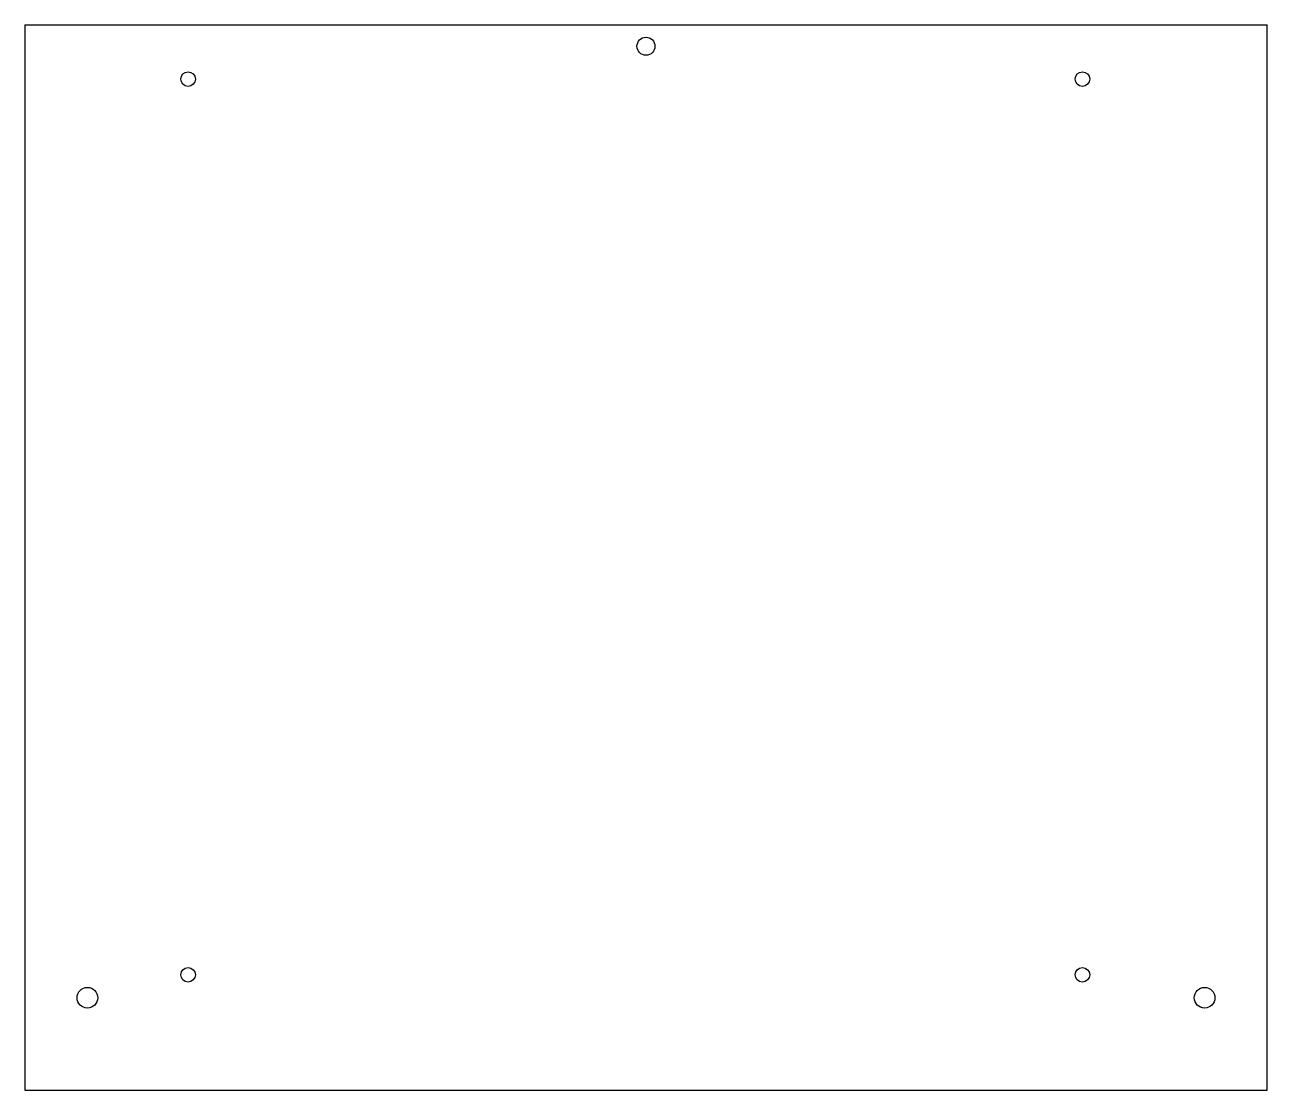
# Model space of a CAD drawing. Header units: millimetres. Extents: x 10 to 300, y 9 to 257.
import ezdxf

# ---------------------------------------------------------------- set-up
doc = ezdxf.new("R2010")
doc.units = ezdxf.units.MM
doc.layers.add('1 CAMA METAL', color=5, linetype='Continuous')

msp = doc.modelspace()

# ---------------------------------------------------------------- linework, layer by layer
at = {"color": 1}
for p, q in [((9.88, 257.1, 0), (299.77, 257.1, 0)), ((9.88, 8.54, 0), (299.77, 8.54, 0))]:
    msp.add_line(p, q, dxfattribs=at)
at = {"layer": '1 CAMA METAL', "color": 1}
for p, q in [((9.88, 257.1, 0), (9.88, 8.54, 0)), ((299.77, 8.54, 0), (299.77, 257.1, 0))]:
    msp.add_line(p, q, dxfattribs=at)
at = {"layer": '1 CAMA METAL', "color": 1, "linetype": 'ByBlock'}
for centre, radius in [((154.82, 252.1, 0), 2.1), ((24.47, 30.1, 0), 2.41), ((285.17, 30.1, 0), 2.41)]:
    msp.add_circle(centre, radius, dxfattribs=at)
at = {"layer": '1 CAMA METAL', "color": 1}
for centre in [(47.97, 244.45, 0), (256.67, 244.45, 0), (47.97, 35.45, 0), (256.67, 35.45, 0)]:
    msp.add_circle(centre, 1.7, dxfattribs=at)

doc.saveas('drawing.dxf')
